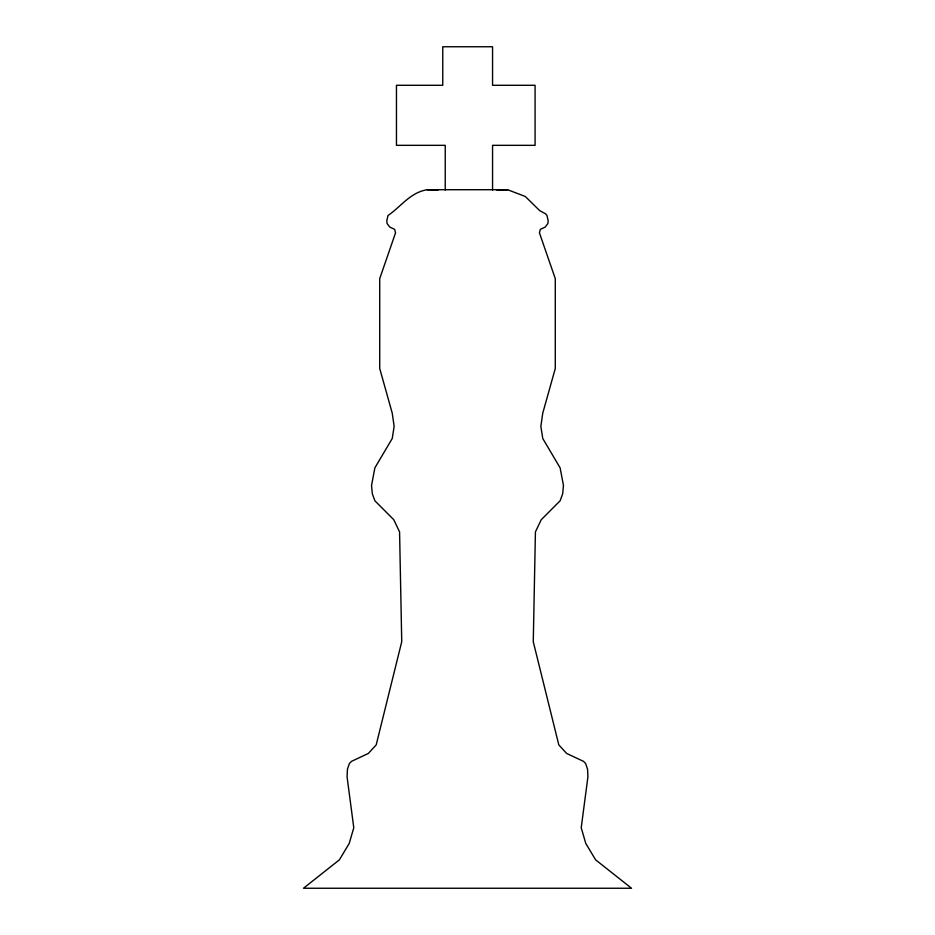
<?xml version="1.0" encoding="UTF-8"?>
<svg xmlns="http://www.w3.org/2000/svg" width="935" height="935" viewBox="0 0 935 935"><rect width="100%" height="100%" fill="white"/><g stroke="black" fill="none" stroke-linecap="round" stroke-linejoin="round"><path stroke-width="1.4" d="M427.388 189.711C410.407 192.236 401.01 206.647 388.013 215.506L386.798 220.707L387.055 223.465L389.778 227.088L394.675 229.344L395.528 232.885L379.715 278.653L379.715 368.472L392.244 413.188L394.138 426.372L392.244 438.492L374.877 467.862L371.546 485.417L372.329 493.809L374.877 500.786L393.752 519.696L399.572 531.898L401.734 641.726L376.197 744.903L368.332 753.458L351.443 761.382L349.398 763.509L347.446 769.178L347.072 776.81L353.781 827.755L349.223 843.44L339.393 859.826L303.478 888.25L631.522 888.25L595.607 859.826L585.777 843.44L581.219 827.755L587.928 776.81L587.554 769.178L585.602 763.509L583.557 761.382L566.668 753.458L558.803 744.903L533.266 641.726L535.428 531.898L541.248 519.696L560.123 500.786L562.671 493.809L563.454 485.417L560.123 467.862L542.756 438.492L540.862 426.372L542.756 413.188L555.285 368.472L555.285 278.653L539.448 232.885L540.301 229.344L545.198 227.088L547.922 223.465L548.179 220.707L546.963 215.506L545.572 213.811L539.74 210.667L525.283 196.479L507.588 189.711L427.388 189.711L437.919 190.296M497.058 190.296L507.261 189.711M497.946 190.249L507.588 189.711M492.558 190.015L492.558 145.334L535.077 145.334L535.077 85.284L492.558 85.284L492.558 46.75L442.758 46.75L442.758 85.284L396.463 85.284L396.463 145.334L445.235 145.334L445.235 190.015"/></g></svg>
